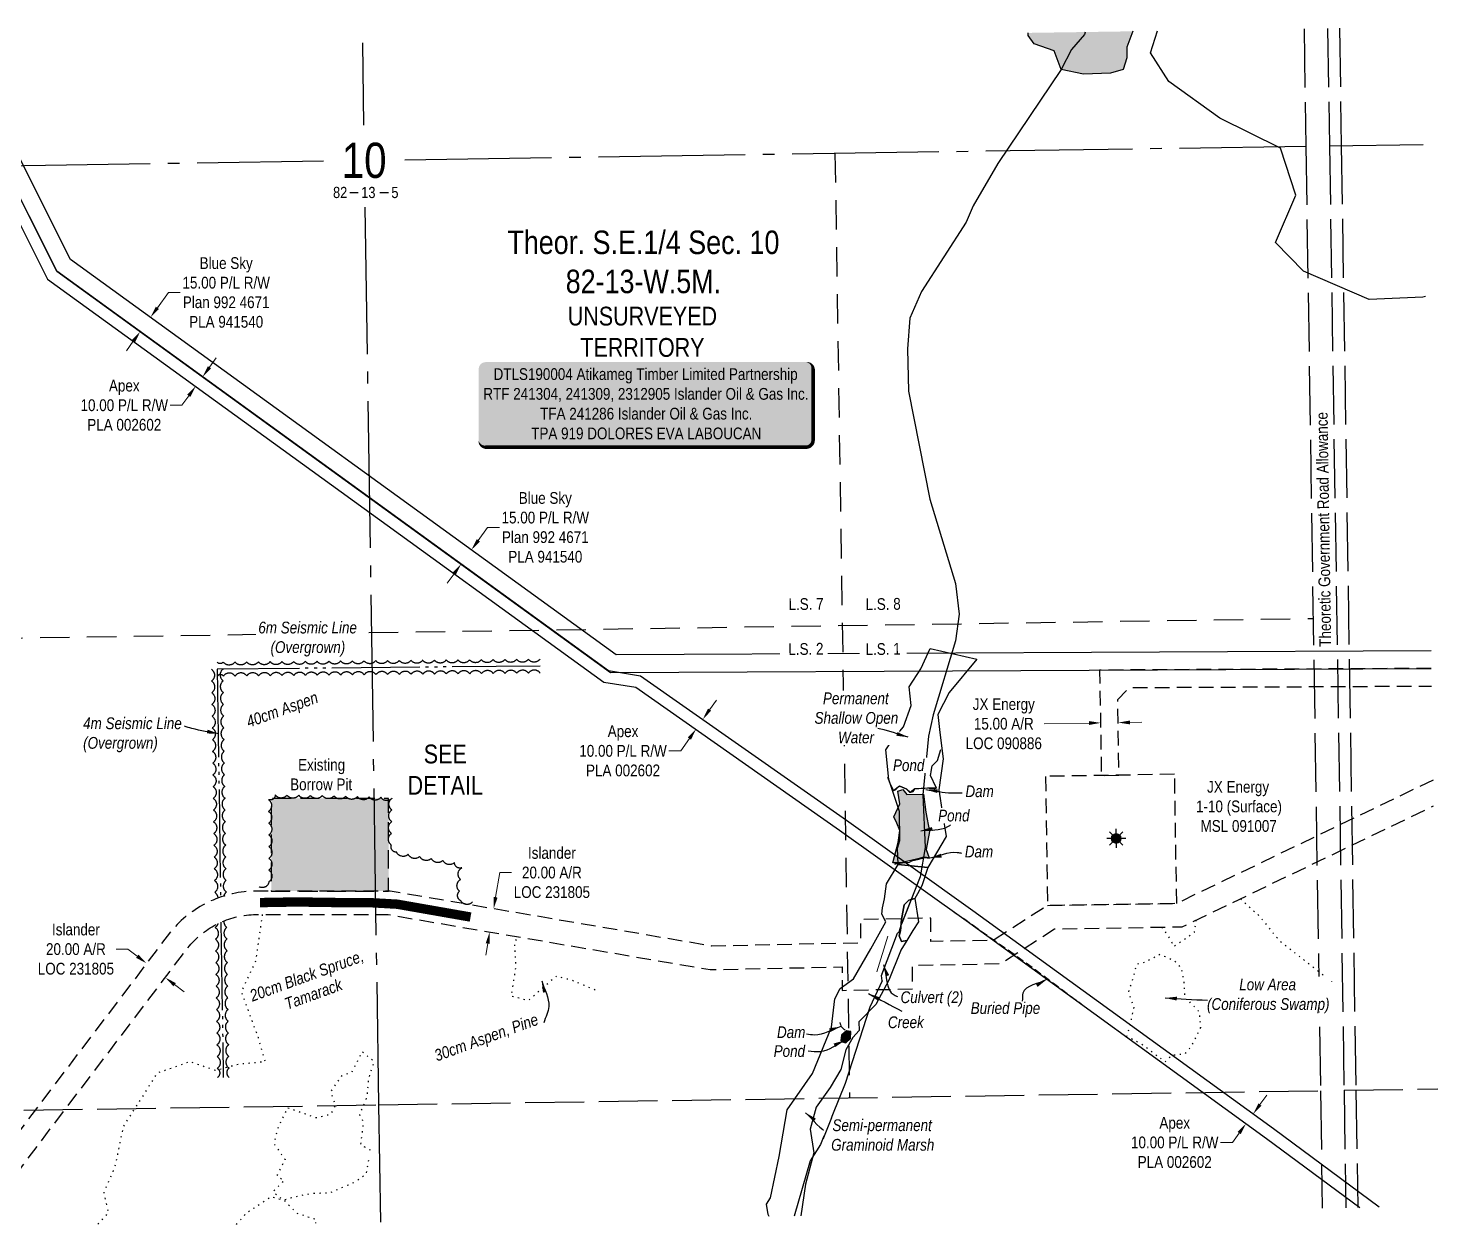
# Model space of a CAD drawing. Extents: x 563624 to 568820, y 6215995 to 6219051.
# Drawn here: x 565332 to 566532, y 6216174 to 6217196 of the extents above; entities that cross this region are included whole.
import ezdxf
from ezdxf.enums import TextEntityAlignment as Align

# ---------------------------------------------------------------- set-up
doc = ezdxf.new("R2010")
doc.units = 0
doc.header["$LTSCALE"] = 5
for name, pattern in [('0', [1, 1, 0]), ('foc-ACCESSROAD', [3.75, 2.5, -1.25]), ('foc-LSD', [8, 5, -3]), ('foc-QUARTERLINE', [33, 25, -3, 2, -3]), ('foc-SEISMIC', [20.5, 15, -1, 0.5, -1, 0.5, -1, 0.5, -1]), ('foc-TOPO', [1, 0.2, -0.8]), ('foc-UNSURVEYED', [12.5, 10, -2.5]), ('HIDDEN2', [4.7625, 3.175, -1.5875]), ('UG_PIPE', [1.875, 1.25, -0.625])]:
    doc.linetypes.add(name, pattern=pattern)
for name, color, linetype in [('10', 1, 'Continuous'), ('9', 3, 'Continuous'), ('AS-PIPE-UG', 44, 'UG_PIPE'), ('AS-PIPE-UG-T', 44, 'Continuous'), ('AS-ROADS', 254, 'Continuous'), ('AS-SEISMIC', 224, 'foc-SEISMIC'), ('C-AR', 13, 'foc-ACCESSROAD'), ('C-SYMBOL', 7, 'Continuous'), ('DETAIL-T', 7, 'Continuous'), ('F-AR', 190, 'foc-ACCESSROAD'), ('F-RW', 190, 'Continuous'), ('F-WS', 190, 'foc-ACCESSROAD'), ('F-WS-S', 190, 'Continuous'), ('L-QSEC', 8, 'foc-QUARTERLINE'), ('L-ROAD-T', 7, 'Continuous'), ('L-SECLBL', 7, 'Continuous'), ('L-SECTION-LSD', 7, 'foc-LSD'), ('L-UNS-T', 3, 'Continuous'), ('L-USEC', 7, 'foc-UNSURVEYED'), ('P-PROPOSED-H', 21, 'Continuous'), ('T-BUSH', 110, '0'), ('T-BUSH-T', 110, 'Continuous'), ('T-CREEK', 160, 'Continuous'), ('T-EXISTING TFA', 220, 'HIDDEN2'), ('T-LOW-AREA', 48, 'foc-TOPO'), ('T-LOW-AREA-T', 48, 'Continuous'), ('T-VEGETATION CHANGE', 104, 'foc-TOPO'), ('T-WATER', 160, 'Continuous'), ('T-WATER-H', 133, 'Continuous'), ('T-WATER-T', 170, 'Continuous'), ('WETLAND', 143, 'Continuous'), ('WETLAND-T', 146, 'Continuous')]:
    doc.layers.add(name, color=color, linetype=linetype)
for name, color, linetype, lineweight in [('AS-GENERAL', 48, 'Continuous', 18), ('C-AR-T', 13, 'Continuous', 9), ('C-WS-T', 13, 'Continuous', 9), ('F-AR-T', 190, 'Continuous', 9), ('F-RW-T', 190, 'Continuous', 9), ('F-WS-T', 190, 'Continuous', 9), ('T-TEXT', 48, 'Continuous', 18)]:
    doc.layers.add(name, color=color, linetype=linetype, lineweight=lineweight)
doc.styles.add('100L', font='ARIALN.TTF', dxfattribs={"height": 11})
doc.styles.add('175L', font='ARIALN.TTF', dxfattribs={"height": 20})
doc.styles.add('80', font='ARIALN.TTF', dxfattribs={"height": 10})
doc.styles.add('80CG', font='ARIALN.TTF', dxfattribs={"height": 10})
doc.styles.add('80L', font='ARIALN.TTF', dxfattribs={"height": 10})
doc.styles.add('80LS', font='ARIALNI.TTF', dxfattribs={"height": 10})
doc.styles.add('foc-LtypeFont', font='ARIALN.TTF', dxfattribs={"height": 7.35})
doc.styles.add('SIMPLEX', font='ARIALN.TTF')
doc.linetypes.add('foc-TOPO-flowdirection-NOLINE', pattern='A,0,[">",foc-LtypeFont,S=0.3,R=0,X=0,Y=-0.945],-20,[">",foc-LtypeFont,S=0.3,R=0,X=0,Y=-0.945],0', length=20)
doc.dimstyles.new('Compass 5 000', dxfattribs={"dimscale": 5, "dimtxt": 9, "dimasz": 2, "dimexe": 0.2, "dimexo": 0.0625, "dimgap": 0.5, "dimtad": 0, "dimtih": 1, "dimtoh": 1, "dimzin": 0, "dimdsep": 46, "dimtxsty": '80CG', "dimcen": 0.1, "dimse1": 1, "dimse2": 1, "dimclrd": 256, "dimclrt": 256, "dimaunit": 1, "dimadec": 4, "dimazin": 0, "dimtfac": 0.06, "dimtofl": 0, "dimtmove": 0, "dimatfit": 1, "dimfxl": 0.2, "dimtolj": 1, "dimtzin": 0, "dimlwd": -1, "dimarcsym": 0})

# ---------------------------------------------------------------- blocks, each defined once
blk = doc.blocks.new('L-SECLBL')
at = {"layer": '9', "color": 7}
for p, q in [((-5.1, -27.8), (-12.3, -27.8)), ((20.7, -27.8), (13.5, -27.8))]:
    blk.add_line(p, q, dxfattribs=at)
at = {"layer": '10', "color": 2, "style": 'SIMPLEX'}
blk.add_attdef('SEC', text='', height=30, dxfattribs=at).set_placement((0, 0), align=Align.MIDDLE)
at = {"layer": '10', "color": 5, "style": '80L'}
blk.add_attdef('TWP', text='', height=9.5, dxfattribs=at).set_placement((-14.4, -27.4), align=Align.MIDDLE_RIGHT)
blk.add_attdef('RGE', text='', height=9.5, dxfattribs=at).set_placement((3.6, -27.4), align=Align.MIDDLE_CENTER)
blk.add_attdef('MER', text='', height=9.5, dxfattribs=at).set_placement((23.2, -27.4), align=Align.MIDDLE_LEFT)
blk = doc.blocks.new('*D19')
at = {"layer": 'C-AR-T', "transparency": 16777216}
for p, q in [((565416.5, 6216411.8), (565406.5, 6216411.8)), ((565424.5, 6216405.8), (565416.5, 6216411.8)), ((565456.3, 6216381.6), (565464.3, 6216375.5))]:
    blk.add_line(p, q, dxfattribs=at)
for points in [[(565425.5, 6216407.1), (565423.5, 6216404.4), (565432.4, 6216399.7)], [(565457.3, 6216382.9), (565455.3, 6216380.2), (565448.4, 6216387.6)]]:
    blk.add_solid(points, dxfattribs=at)
at = {"layer": 'C-AR-T', "transparency": 16777216, "insert": (565372.2, 6216411.8), "char_height": 10, "attachment_point": 5, "style": '80CG'}
blk.add_mtext('\\A1;Islander\\P20.00 A/R\\PLOC 231805', dxfattribs=at)
blk = doc.blocks.new('*D20')
at = {"layer": 'C-AR-T', "transparency": 16777216}
for p, q in [((565729.7, 6216456), (565733.3, 6216477)), ((565733.3, 6216477), (565743.3, 6216477)), ((565723, 6216416.6), (565721.3, 6216406.7))]:
    blk.add_line(p, q, dxfattribs=at)
for points in [[(565728, 6216456.3), (565731.3, 6216455.7), (565728, 6216446.2)], [(565721.3, 6216416.9), (565724.6, 6216416.3), (565724.6, 6216426.5)]]:
    blk.add_solid(points, dxfattribs=at)
at = {"layer": 'C-AR-T', "transparency": 16777216, "insert": (565777.6, 6216477), "char_height": 10, "attachment_point": 5, "style": '80CG'}
blk.add_mtext('\\A1;Islander\\P20.00 A/R\\PLOC 231805', dxfattribs=at)
blk = doc.blocks.new('*D21')
at = {"layer": 'F-AR-T', "transparency": 16777216}
for p, q in [((566235.1, 6216604.3), (566196.8, 6216603.7)), ((566270, 6216604.9), (566280, 6216605))]:
    blk.add_line(p, q, dxfattribs=at)
for points in [[(566235, 6216606), (566235.1, 6216602.7), (566245.1, 6216604.5)], [(566270, 6216606.5), (566270.1, 6216603.2), (566260, 6216604.7)]]:
    blk.add_solid(points, dxfattribs=at)
at = {"layer": 'F-AR-T', "transparency": 16777216, "insert": (566162.5, 6216603.7), "char_height": 10, "attachment_point": 5, "style": '80CG'}
blk.add_mtext('\\A1;JX Energy\\P15.00 A/R^JLOC 090886', dxfattribs=at)
blk = doc.blocks.new('*D22')
at = {"layer": 'F-RW-T', "transparency": 16777216}
for p, q in [((565714.9, 6216759.9), (565722.9, 6216770.9)), ((565722.9, 6216770.9), (565732.9, 6216770.9)), ((565694.4, 6216731.5), (565688.5, 6216723.4))]:
    blk.add_line(p, q, dxfattribs=at)
for points in [[(565713.6, 6216760.9), (565716.3, 6216758.9), (565709.1, 6216751.8)], [(565693, 6216732.5), (565695.7, 6216730.6), (565700.3, 6216739.6)]]:
    blk.add_solid(points, dxfattribs=at)
at = {"layer": 'F-RW-T', "transparency": 16777216, "insert": (565772, 6216770.9), "char_height": 10, "attachment_point": 5, "style": '80CG'}
blk.add_mtext('\\A1;Blue Sky\\P15.00 P/L R/W\\PPlan 992 4671^JPLA 941540 ', dxfattribs=at)
blk = doc.blocks.new('*D23')
at = {"layer": 'F-RW-T', "transparency": 16777216}
for p, q in [((566380.7, 6216279.5), (566386.6, 6216287.6)), ((566363.1, 6216255.2), (566357.2, 6216247.2)), ((566357.2, 6216247.2), (566347.2, 6216247.2))]:
    blk.add_line(p, q, dxfattribs=at)
for points in [[(566379.4, 6216280.5), (566382, 6216278.5), (566374.8, 6216271.4)], [(566361.7, 6216256.2), (566364.4, 6216254.3), (566368.9, 6216263.3)]]:
    blk.add_solid(points, dxfattribs=at)
at = {"layer": 'F-RW-T', "transparency": 16777216, "insert": (566308.1, 6216247.2), "char_height": 10, "attachment_point": 5, "style": '80CG'}
blk.add_mtext('\\A1;Apex\\P10.00 P/L R/W^JPLA 002602', dxfattribs=at)
blk = doc.blocks.new('*D24')
at = {"layer": 'F-RW-T', "transparency": 16777216}
for p, q in [((565441.7, 6216957.9), (565451.1, 6216970.9)), ((565451.1, 6216970.9), (565461.1, 6216970.9)), ((565421.1, 6216929.5), (565415.3, 6216921.4))]:
    blk.add_line(p, q, dxfattribs=at)
for points in [[(565440.3, 6216958.8), (565443, 6216956.9), (565435.8, 6216949.8)], [(565419.8, 6216930.5), (565422.5, 6216928.5), (565427, 6216937.6)]]:
    blk.add_solid(points, dxfattribs=at)
at = {"layer": 'F-RW-T', "transparency": 16777216, "insert": (565500.2, 6216970.9), "char_height": 10, "attachment_point": 5, "style": '80CG'}
blk.add_mtext('\\A1;Blue Sky\\P15.00 P/L R/W\\PPlan 992 4671^JPLA 941540', dxfattribs=at)
blk = doc.blocks.new('*D25')
at = {"layer": 'F-RW-T', "transparency": 16777216}
for p, q in [((565911.9, 6216615.7), (565917.7, 6216623.9)), ((565887.3, 6216580.6), (565877.3, 6216580.6)), ((565894.7, 6216591.2), (565887.3, 6216580.6))]:
    blk.add_line(p, q, dxfattribs=at)
for points in [[(565910.6, 6216616.7), (565913.3, 6216614.8), (565906.2, 6216607.6)], [(565893.4, 6216592.1), (565896.1, 6216590.2), (565900.5, 6216599.4)]]:
    blk.add_solid(points, dxfattribs=at)
at = {"layer": 'F-RW-T', "transparency": 16777216, "insert": (565838.2, 6216580.6), "char_height": 10, "attachment_point": 5, "style": '80CG'}
blk.add_mtext('\\A1;Apex\\P10.00 P/L R/W^JPLA 002602', dxfattribs=at)
blk = doc.blocks.new('*D26')
at = {"layer": 'F-RW-T', "transparency": 16777216}
for p, q in [((565486, 6216907.3), (565491.8, 6216915.3)), ((565468.4, 6216883), (565462.5, 6216874.9)), ((565462.5, 6216874.9), (565452.5, 6216874.9))]:
    blk.add_line(p, q, dxfattribs=at)
for points in [[(565484.6, 6216908.2), (565487.3, 6216906.3), (565480.1, 6216899.2)], [(565467, 6216883.9), (565469.7, 6216882), (565474.2, 6216891.1)]]:
    blk.add_solid(points, dxfattribs=at)
at = {"layer": 'F-RW-T', "transparency": 16777216, "insert": (565413.4, 6216874.9), "char_height": 10, "attachment_point": 5, "style": '80CG'}
blk.add_mtext('\\A1;Apex\\P10.00 P/L R/W^JPLA 002602', dxfattribs=at)
blk = doc.blocks.new('GAS')
h = blk.add_hatch(color=255)
h.dxf.hatch_style = 1
edge = h.paths.add_edge_path()
edge.add_arc((0, 0), 0.9, 0, 360)
for p, q in [((-0.81, 0), (-1.62, 0)), ((-0.57, 0.57), (-1.14, 1.14)), ((0, 0.81), (0, 1.62)), ((0.57, 0.57), (1.14, 1.14)), ((1.62, 0), (0.81, 0)), ((-0.57, -0.57), (-1.14, -1.14)), ((0, -0.81), (0, -1.62)), ((1.14, -1.14), (0.57, -0.57))]:
    blk.add_line(p, q)
blk.add_circle((0, 0), 0.8)
blk = doc.blocks.new('*U28')
h = blk.add_hatch(color=255)
edge = h.paths.add_edge_path()
edge.add_line((-136.5, -37), (136.5, -37))
edge.add_arc((136.5, -31), 6, 270, 360)
edge.add_line((142.5, -31), (142.5, 29.5))
edge.add_arc((136.5, 29.5), 6, 0, 90)
edge.add_line((136.5, 35.5), (-136.5, 35.5))
edge.add_arc((-136.5, 29.5), 6, 90, 180)
edge.add_line((-142.5, 29.5), (-142.5, -31))
edge.add_arc((-136.5, -31), 6, 180, 270)
at = {"color": 44, "flags": 128}
blk.add_lwpolyline([(-136.5, -37, 3, 3, 0), (136.5, -37, 3, 3, 0.414214), (142.5, -31, 3, 3, 0), (142.5, 29.5, 3, 0, 0.414214), (136.5, 35.5, 0, 0, 0), (-136.5, 35.5, 0, 0, 0.414214), (-142.5, 29.5, 0, 0, 0), (-142.5, -31, 0, 3, 0.414214)], format="xyseb", close=True, dxfattribs=at)
at = {"color": 44, "style": '80'}
blk.add_attdef('ENTER_TEXT_001', (-36, -5), '', height=10, dxfattribs=at)

msp = doc.modelspace()

# ---------------------------------------------------------------- hatches: boundary and pattern name
at = {"layer": 'P-PROPOSED-H'}
h = msp.add_hatch(color=256, dxfattribs=at)
h.dxf.hatch_style = 1
h.paths.add_polyline_path([(565538.575, 6216461.238), (565638.529, 6216461.238), (565638.529, 6216540.202), (565538.575, 6216540.202)])
at = {"layer": 'T-WATER-H'}
h = msp.add_hatch(color=256, dxfattribs=at)
h.dxf.hatch_style = 1
h.paths.add_polyline_path([(566272.543, 6217193.318), (566183.334, 6217191.974), (566183.334, 6217189.707), (566188.329, 6217182.714), (566205.313, 6217176.72), (566211.307, 6217160.735), (566230.289, 6217156.74), (566253.267, 6217157.739), (566264.257, 6217160.737), (566267.254, 6217170.727), (566267.254, 6217179.718)])
h = msp.add_hatch(color=256, dxfattribs=at)
h.dxf.hatch_style = 1
h.paths.add_polyline_path([(566099.074, 6216489.538), (566094.523, 6216490.007), (566089.377, 6216488.705), (566074.711, 6216485.45), (566068.051, 6216485.28), (566072.546, 6216502.743), (566073.876, 6216512.79), (566071.487, 6216519.071), (566068.881, 6216524.596), (566073.884, 6216535.688), (566072.29, 6216546.474), (566076.412, 6216547.668), (566079.817, 6216543.389), (566094.159, 6216543.844), (566096.097, 6216528.461), (566099.094, 6216512.002), (566096.487, 6216496.778)])
h = msp.add_hatch(color=256, dxfattribs=at)
h.dxf.hatch_style = 1
h.paths.add_polyline_path([(566028.428, 6216342.184), (566024.256, 6216338.584), (566023.63, 6216334.17), (566024.948, 6216332.806), (566028.058, 6216332.016), (566031.817, 6216335.638), (566032.242, 6216341.612)])

# ---------------------------------------------------------------- linework, layer by layer
at = {"layer": 'AS-GENERAL', "const_width": 1, "flags": 128}
for points in [[(566068.728, 6216546.786), (566070.34, 6216547.599), (566072.533, 6216549.907), (566073.932, 6216550.488), (566079.606, 6216548.146), (566082.483, 6216545.208), (566085.23, 6216545.832), (566086.791, 6216548.341), (566097.291, 6216548.931), (566103.793, 6216548.487), (566105.603, 6216549.278)], [(566099.441, 6216489.24), (566095.044, 6216489.724), (566089.486, 6216488.188), (566084.131, 6216486.999), (566082.078, 6216485.698), (566076.12, 6216485.219), (566069.193, 6216484.187)], [(566027.498, 6216342.659), (566024.145, 6216345.753), (566022.806, 6216349.604)]]:
    msp.add_lwpolyline(points, dxfattribs=at)
at = {"layer": 'AS-GENERAL', "flags": 128}
for points in [[(566058.55, 6216391.054), (566071.63, 6216424.556)], [(566054.287, 6216392.425), (566063.862, 6216422.987)]]:
    msp.add_lwpolyline(points, dxfattribs=at)
at = {"layer": 'AS-PIPE-UG', "flags": 128}
msp.add_lwpolyline([(566120.205, 6216443.353), (566130.298, 6216436.641), (566150.17, 6216422.278), (566168.44, 6216409.654), (566189.214, 6216394.496), (566211.264, 6216378.05), (566228.415, 6216365.325)], dxfattribs=at)
at = {"layer": 'AS-ROADS', "const_width": 7.996, "flags": 128}
msp.add_lwpolyline([(565708.328, 6216439.15), (565645.951, 6216450.085), (565622.223, 6216451.434), (565600.154, 6216451.412), (565560.047, 6216452.003), (565529.017, 6216451.446)], dxfattribs=at)
at = {"layer": 'AS-SEISMIC', "flags": 128}
for points in [[(565767.596, 6216652.868), (565492.563, 6216650.22)], [(565492.558, 6216650.217), (565495.449, 6216456.116)], [(565495.767, 6216434.779), (565497.736, 6216302.558)]]:
    msp.add_lwpolyline(points, dxfattribs=at)
at = {"layer": 'C-AR', "flags": 128}
for points in [[(566528.101, 6216555.76), (566309.779, 6216450.744), (566199.83, 6216449.013), (566153.708, 6216419.404), (566100.362, 6216418.289), (566100.362, 6216438.284), (566040.39, 6216437.031), (566040.39, 6216417.035), (565913.939, 6216414.391), (565639.785, 6216461.238), (565523.045, 6216461.238, 0.21258022), (565453.24, 6216427.089), (565260.75, 6216173.71)], [(565286.145, 6216174.092), (565468.856, 6216414.598, -0.20987055), (565523.426, 6216441.247), (565638.089, 6216441.247), (565912.451, 6216394.365), (566024.907, 6216396.716), (566024.907, 6216376.721), (566084.88, 6216377.975), (566084.88, 6216397.97), (566159.763, 6216399.536), (566205.838, 6216429.114), (566314.486, 6216430.825), (566528.442, 6216533.741)]]:
    msp.add_lwpolyline(points, format="xyb", dxfattribs=at)
at = {"layer": 'F-AR', "flags": 128}
msp.add_lwpolyline([(566526.629, 6216650.851), (566244.168, 6216649.433), (566245.581, 6216559.697), (566260.573, 6216559.933), (566259.555, 6216624.522), (566269.393, 6216634.566), (566526.861, 6216635.859)], dxfattribs=at)
at = {"layer": 'F-WS'}
msp.add_lwpolyline([(566199.83, 6216449.013), (566309.766, 6216450.744), (566308.035, 6216560.68), (566198.099, 6216558.949)], close=True, dxfattribs=at)
at = {"layer": 'L-QSEC'}
for p, q in [((565616.175, 6217183.432), (565617.245, 6217113.472)), ((566439.882, 6217095.871), (566519.72, 6217097.072)), ((565652.25, 6217084.009), (566419.777, 6217095.568)), ((564815.628, 6217071.409), (565583.006, 6217082.966)), ((565618.315, 6217043.512), (565630.004, 6216279.234)), ((565630.004, 6216279.234), (565631.532, 6216179.292))]:
    msp.add_line(p, q, dxfattribs=at)
at = {"layer": 'L-SECTION-LSD'}
for p, q in [((566018.739, 6217089.528), (566031.116, 6216285.273)), ((564821.702, 6216669.283), (566426.003, 6216693.44))]:
    msp.add_line(p, q, dxfattribs=at)
at = {"layer": 'L-USEC'}
for p, q in [((566418.229, 6217195.512), (566419.777, 6217095.568)), ((566438.334, 6217195.815), (566439.882, 6217095.88)), ((566448.392, 6217195.966), (566449.939, 6217096.035)), ((566439.882, 6217095.88), (566452.335, 6216291.623)), ((566449.939, 6217096.035), (566462.392, 6216291.779)), ((566419.777, 6217095.568), (566432.229, 6216291.312)), ((565630.004, 6216279.234), (566432.229, 6216291.312)), ((566432.229, 6216291.312), (566433.777, 6216191.369)), ((566452.335, 6216291.614), (566532.173, 6216292.816)), ((566452.335, 6216291.623), (566453.882, 6216191.672)), ((566462.392, 6216291.779), (566463.94, 6216191.823)), ((564827.777, 6216267.157), (565630.004, 6216279.234))]:
    msp.add_line(p, q, dxfattribs=at)
at = {"layer": 'T-BUSH', "flags": 128}
for points in [[(565767.538, 6216658.865, -0.52056705), (565757.543, 6216658.769, -0.52056705), (565747.548, 6216658.673, -0.52056705), (565737.553, 6216658.576, -0.52056705), (565727.558, 6216658.48, -0.52056705), (565717.563, 6216658.384, -0.52056705), (565707.568, 6216658.288, -0.52056705), (565697.573, 6216658.191, -0.52056705), (565687.578, 6216658.095, -0.52056705), (565677.583, 6216657.999, -0.52056705), (565667.588, 6216657.903, -0.52056705), (565657.594, 6216657.806, -0.52056705), (565647.599, 6216657.71, -0.52056705), (565637.604, 6216657.614, -0.52056705), (565627.609, 6216657.518, -0.52056705), (565617.614, 6216657.422, -0.52056705), (565607.619, 6216657.325, -0.52056705), (565597.624, 6216657.229, -0.52056705), (565587.629, 6216657.133, -0.52056705), (565577.634, 6216657.037, -0.52056705), (565567.639, 6216656.94, -0.52056705), (565557.644, 6216656.844, -0.52056705), (565547.649, 6216656.748, -0.52056705), (565537.654, 6216656.652, -0.52056705), (565527.659, 6216656.555, -0.52056705), (565517.664, 6216656.459, -0.52056705), (565507.669, 6216656.363, -0.52056705), (565497.674, 6216656.267, -0.52056705), (565492.505, 6216656.217, -0.52056705)], [(565487.561, 6216650.143, -0.52056705), (565487.71, 6216640.148, -0.52056705), (565487.859, 6216630.154, -0.52056705), (565488.007, 6216620.16, -0.52056705), (565488.156, 6216610.165, -0.52056705), (565488.305, 6216600.171, -0.52056705), (565488.454, 6216590.177, -0.52056705), (565488.603, 6216580.182, -0.52056705), (565488.752, 6216570.188, -0.52056705), (565488.901, 6216560.194, -0.52056705), (565489.049, 6216550.199, -0.52056705), (565489.198, 6216540.205, -0.52056705), (565489.347, 6216530.211, -0.52056705), (565489.496, 6216520.216, -0.52056705), (565489.645, 6216510.222, -0.52056705), (565489.794, 6216500.228, -0.52056705), (565489.943, 6216490.233, -0.52056705), (565490.091, 6216480.239, -0.52056705), (565490.24, 6216470.245, -0.52056705), (565490.389, 6216460.25, -0.24599793), (565493.065, 6216455.262, -0.24599793)], [(565767.654, 6216646.871, 0.52056705), (565757.659, 6216646.775, 0.52056705), (565747.664, 6216646.679, 0.52056705), (565737.669, 6216646.582, 0.52056705), (565727.674, 6216646.486, 0.52056705), (565717.679, 6216646.39, 0.52056705), (565707.684, 6216646.294, 0.52056705), (565697.689, 6216646.197, 0.52056705), (565687.694, 6216646.101, 0.52056705), (565677.699, 6216646.005, 0.52056705), (565667.704, 6216645.909, 0.52056705), (565657.709, 6216645.812, 0.52056705), (565647.714, 6216645.716, 0.52056705), (565637.719, 6216645.62, 0.52056705), (565627.724, 6216645.524, 0.52056705), (565617.729, 6216645.428, 0.52056705), (565607.734, 6216645.331, 0.52056705), (565597.739, 6216645.235, 0.52056705), (565587.744, 6216645.139, 0.52056705), (565577.749, 6216645.043, 0.52056705), (565567.754, 6216644.946, 0.52056705), (565557.759, 6216644.85, 0.52056705), (565547.764, 6216644.754, 0.52056705), (565537.769, 6216644.658, 0.52056705), (565527.774, 6216644.561, 0.52056705), (565517.779, 6216644.465, 0.52056705), (565507.784, 6216644.369, 0.52056705), (565497.789, 6216644.273, 0.52056705), (565492.621, 6216644.223, 0.52056705)], [(565497.555, 6216650.291, 0.52056705), (565497.704, 6216640.297, 0.52056705), (565497.853, 6216630.303, 0.52056705), (565498.002, 6216620.308, 0.52056705), (565498.151, 6216610.314, 0.52056705), (565498.299, 6216600.32, 0.52056705), (565498.448, 6216590.325, 0.52056705), (565498.597, 6216580.331, 0.52056705), (565498.746, 6216570.337, 0.52056705), (565498.895, 6216560.342, 0.52056705), (565499.044, 6216550.348, 0.52056705), (565499.193, 6216540.354, 0.52056705), (565499.341, 6216530.359, 0.52056705), (565499.49, 6216520.365, 0.52056705), (565499.639, 6216510.371, 0.52056705), (565499.788, 6216500.376, 0.52056705), (565499.937, 6216490.382, 0.52056705), (565500.086, 6216480.388, 0.52056705), (565500.235, 6216470.393, 0.52056705), (565500.383, 6216460.399, 0.17534785), (565498.047, 6216456.968, 0.17534785)], [(565710, 6216452.001, -0.52056705), (565700.052, 6216452.973, -0.52056705), (565698.903, 6216461.187, -0.52056705), (565699.863, 6216471.136, -0.52056705), (565700.822, 6216481.085, -0.52056705), (565694.625, 6216485.594, -0.52056705), (565684.781, 6216487.332, -0.52056705), (565674.938, 6216489.07, -0.52056705), (565665.095, 6216490.808, -0.52056705), (565655.252, 6216492.546, -0.52056705), (565645.408, 6216494.284, -0.52056705), (565640.867, 6216500.398, -0.52056705), (565641.027, 6216510.393, -0.52056705), (565641.186, 6216520.387, -0.52056705), (565641.345, 6216530.381, -0.52056705), (565641.504, 6216540.375, -0.52056705), (565631.955, 6216541.129, -0.52056705), (565621.965, 6216541.464, -0.52056705), (565611.975, 6216541.798, -0.52056705), (565601.986, 6216542.133, -0.52056705), (565591.996, 6216542.467, -0.52056705), (565582.003, 6216542.663, -0.52056705), (565572.008, 6216542.786, -0.52056705), (565562.013, 6216542.909, -0.52056705), (565552.018, 6216543.032, -0.52056705), (565542.024, 6216543.155, -0.52056705), (565536.221, 6216539.072, -0.52056705), (565536.312, 6216529.077, -0.52056705), (565536.403, 6216519.082, -0.52056705), (565536.494, 6216509.087, -0.52056705), (565536.585, 6216499.092, -0.52056705), (565536.604, 6216489.097, -0.52056705), (565536.569, 6216479.101, -0.52056705), (565536.533, 6216469.106, -0.52056705), (565528.32, 6216464.858, -0.52056705)], [(565498.163, 6216435.797, 0.26311742), (565500.83, 6216430.416, 0.52056705), (565500.979, 6216420.422, 0.52056705), (565501.128, 6216410.427, 0.52056705), (565501.277, 6216400.433, 0.52056705), (565501.425, 6216390.439, 0.52056705), (565501.574, 6216380.444, 0.52056705), (565501.723, 6216370.45, 0.52056705), (565501.872, 6216360.456, 0.52056705), (565502.021, 6216350.461, 0.52056705), (565502.17, 6216340.467, 0.52056705), (565502.319, 6216330.473, 0.52056705), (565502.467, 6216320.478, 0.52056705), (565502.616, 6216310.484, 0.52056705), (565502.733, 6216302.632)], [(565493.131, 6216433.544, -0.16858058), (565490.836, 6216430.267, -0.52056705), (565490.984, 6216420.273, -0.52056705), (565491.133, 6216410.279, -0.52056705), (565491.282, 6216400.284, -0.52056705), (565491.431, 6216390.29, -0.52056705), (565491.58, 6216380.296, -0.52056705), (565491.729, 6216370.301, -0.52056705), (565491.878, 6216360.307, -0.52056705), (565492.026, 6216350.313, -0.52056705), (565492.175, 6216340.318, -0.52056705), (565492.324, 6216330.324, -0.52056705), (565492.473, 6216320.33, -0.52056705), (565492.622, 6216310.335, -0.52056705), (565492.739, 6216302.484)]]:
    msp.add_lwpolyline(points, format="xyb", dxfattribs=at)
at = {"layer": 'T-CREEK', "flags": 128}
msp.add_lwpolyline([(566058.959, 6216384.793), (566058.334, 6216389.436), (566071.984, 6216425.566), (566073.28, 6216426.664), (566075.331, 6216433.141)], dxfattribs=at)
at = {"layer": 'T-EXISTING TFA', "flags": 128}
msp.add_lwpolyline([(565538.575, 6216461.238), (565638.529, 6216461.238), (565638.529, 6216540.202), (565538.575, 6216540.202)], close=True, dxfattribs=at)
at = {"layer": 'T-LOW-AREA', "flags": 128}
msp.add_lwpolyline([(566316.634, 6216372.926), (566316.041, 6216384.37), (566313.879, 6216395.835), (566307.578, 6216401.898), (566295.514, 6216407.153), (566282.324, 6216400.414), (566275.557, 6216398.756), (566272.186, 6216386.252), (566268.657, 6216375.337), (566273.216, 6216362.588), (566270.15, 6216348.057), (566267.114, 6216337.568), (566279.094, 6216331.75), (566299.935, 6216315.833), (566305.866, 6216321.703), (566317.086, 6216322.715), (566323.045, 6216330.185), (566330.241, 6216345.166), (566329.26, 6216357.914), (566319.737, 6216368.215)], dxfattribs=at)
at = {"layer": 'T-VEGETATION CHANGE', "flags": 128}
for points in [[(566364.218, 6216454.747), (566380.062, 6216440.118), (566397.356, 6216418.924), (566441.733, 6216384.289)], [(565530.877, 6216441.247), (565525.261, 6216401.795), (565512.994, 6216375.494), (565527.305, 6216336.885), (565533.327, 6216315.943), (565510.718, 6216313.726), (565491.004, 6216308.416), (565469.441, 6216315.985), (565440.956, 6216306.01), (565431.189, 6216289.946), (565412.587, 6216260.981), (565405.189, 6216225.767), (565395.951, 6216204.6), (565399.739, 6216187.373), (565388.973, 6216175.64)], [(566297.231, 6216430.553), (566301.963, 6216423.698), (566307.347, 6216414.304), (566324.909, 6216426.234), (566326.48, 6216436.595)], [(565814.526, 6216377.025), (565794.526, 6216385.23), (565781.518, 6216388.83), (565769.526, 6216378.535), (565757.426, 6216368.031), (565743.047, 6216371.747), (565746.978, 6216396.229), (565745.906, 6216417.981), (565749.13, 6216422.273)], [(565623.065, 6216240.588), (565614.869, 6216245.245), (565617.247, 6216264.34), (565614.02, 6216270.777), (565620.494, 6216286.806), (565621.494, 6216301.184), (565626.293, 6216315.911), (565616.01, 6216324.47), (565606.809, 6216306.427), (565598.985, 6216304.543), (565589.224, 6216290.811), (565593.016, 6216278.85), (565589.285, 6216271.139), (565576.706, 6216268.057), (565552.408, 6216276.712), (565544.433, 6216260.02), (565540.851, 6216246.538), (565550.409, 6216232.649), (565543.206, 6216218.937), (565549.466, 6216214.811), (565539.987, 6216205.264), (565548.692, 6216198.275), (565563.485, 6216202.184), (565575.08, 6216204.06), (565588.74, 6216204.442), (565609.008, 6216213.202), (565619.549, 6216220.253), (565622.058, 6216235.046)], [(565509.02, 6216177.447), (565517.612, 6216187.358), (565538.356, 6216201.021), (565549.494, 6216198.099), (565560.239, 6216187.057), (565576.663, 6216181.798), (565576.314, 6216178.46)]]:
    msp.add_lwpolyline(points, dxfattribs=at)
at = {"layer": 'T-WATER', "flags": 128}
for points in [[(566272.543, 6217193.318), (566267.254, 6217179.718), (566267.254, 6217170.727), (566264.257, 6217160.737), (566253.267, 6217157.739), (566230.289, 6217156.74), (566211.307, 6217160.735), (566205.313, 6217176.72), (566188.329, 6217182.714), (566183.334, 6217189.707), (566183.334, 6217191.974)], [(566231.954, 6217192.706), (566231.288, 6217190.707), (566220.299, 6217177.719), (566211.307, 6217160.735)], [(566063.545, 6216558.193), (566065.499, 6216553.229), (566068.567, 6216546.964), (566072.549, 6216549.91), (566073.815, 6216550.755), (566079.614, 6216548.462), (566082.832, 6216545.563), (566086.639, 6216548.529), (566097.421, 6216549.115), (566105.024, 6216549.406), (566100.219, 6216559.575), (566101.518, 6216568.007), (566105.911, 6216572.318), (566109, 6216581.909)], [(566099.074, 6216489.538), (566094.523, 6216490.007), (566089.377, 6216488.705), (566074.711, 6216485.45), (566068.051, 6216485.28), (566072.546, 6216502.743), (566073.876, 6216512.79), (566071.487, 6216519.071), (566068.881, 6216524.596), (566073.884, 6216535.688), (566072.29, 6216546.474), (566076.412, 6216547.668), (566079.817, 6216543.389), (566094.159, 6216543.844), (566096.097, 6216528.461), (566099.094, 6216512.002), (566096.487, 6216496.778)], [(566028.428, 6216342.184), (566024.256, 6216338.584), (566023.63, 6216334.17), (566024.948, 6216332.806), (566028.058, 6216332.016), (566031.817, 6216335.638), (566032.242, 6216341.612)]]:
    msp.add_lwpolyline(points, dxfattribs=at)
for points in [[(566099.074, 6216489.538), (566094.523, 6216490.007), (566089.377, 6216488.705), (566074.711, 6216485.45), (566068.051, 6216485.28), (566072.546, 6216502.743), (566073.876, 6216512.79), (566071.487, 6216519.071), (566068.881, 6216524.596), (566073.884, 6216535.688), (566072.29, 6216546.474), (566076.412, 6216547.668), (566079.817, 6216543.389), (566094.159, 6216543.844), (566096.097, 6216528.461), (566099.094, 6216512.002), (566096.487, 6216496.778)], [(566028.428, 6216342.184), (566024.256, 6216338.584), (566023.63, 6216334.17), (566024.948, 6216332.806), (566028.058, 6216332.016), (566031.817, 6216335.638), (566032.242, 6216341.612)]]:
    msp.add_lwpolyline(points, close=True, dxfattribs=at)
at = {"layer": 'WETLAND'}
for points in [[(566521.725, 6216967.536), (566519.324, 6216967.033), (566473.605, 6216964.942), (566417.777, 6216988.981), (566393.829, 6217013.514), (566411.227, 6217053.904), (566398.133, 6217093.822), (566346.444, 6217119.308), (566302.986, 6217150.456), (566287.356, 6217175.117), (566293.491, 6217193.633)], [(565962.726, 6216184.277), (565961.959, 6216185.954), (565960.379, 6216194.691), (565963.672, 6216200.171), (565971.314, 6216235.189), (565978.049, 6216274.94), (565999.608, 6216305.923), (566015.694, 6216345.484), (566018.663, 6216369.518), (566023.203, 6216378.25), (566034.429, 6216386.419), (566049.394, 6216411.969), (566062.004, 6216435.059), (566058.731, 6216441.639), (566059.095, 6216446.887), (566060.794, 6216454.622), (566062.562, 6216467.476), (566072.612, 6216483.989), (566097.738, 6216481.344), (566092.667, 6216465.792), (566088.955, 6216458.963), (566086.823, 6216455.041), (566081.685, 6216453.65), (566077.69, 6216449.514), (566075.366, 6216437.133), (566074.447, 6216427.389), (566073.495, 6216423.071), (566075.423, 6216418.427), (566080.019, 6216419.288), (566074.815, 6216410.879), (566074.507, 6216410.116), (566064.524, 6216385.4), (566053.493, 6216364.574), (566039.01, 6216349.877), (566039.326, 6216342.571), (566033.967, 6216336.473), (566028.041, 6216326.202), (566023.624, 6216309.475), (566014.513, 6216294.009), (566002.753, 6216277.17), (565997.699, 6216258.435), (566000.676, 6216238.49), (565993.742, 6216211.729), (565989.566, 6216184.681)]]:
    msp.add_lwpolyline(points, dxfattribs=at)
for points in [[(566072.612, 6216483.989), (566072.067, 6216497.723), (566073.967, 6216504.416), (566073.588, 6216529.063), (566064.49, 6216556.242), (566062.098, 6216581.524), (566067.972, 6216590.276), (566077.154, 6216601.079), (566083.553, 6216619.167), (566081.972, 6216635.134), (566091.749, 6216650.609), (566099.831, 6216667.723), (566139.528, 6216658.84), (566116.098, 6216630.328), (566106.238, 6216611.643), (566108.087, 6216596.222), (566110.751, 6216573.994), (566107.238, 6216547.371), (566110.365, 6216527.078), (566113.358, 6216507.654), (566097.738, 6216481.344), (566072.612, 6216483.989)], [(566074.447, 6216427.389), (566075.366, 6216437.133), (566077.69, 6216449.514), (566081.685, 6216453.65), (566086.823, 6216455.041), (566089.8, 6216435.097), (566085.151, 6216427.583), (566080.019, 6216419.288), (566075.423, 6216418.427), (566073.495, 6216423.071), (566074.447, 6216427.389)]]:
    msp.add_lwpolyline(points, close=True, dxfattribs=at)

# ---------------------------------------------------------------- block references
at = {"layer": 'F-WS-S', "xscale": 4.997720000000006, "yscale": 4.997720000000006, "zscale": 4.997720000000006}
msp.add_blockref('GAS', (566258.243, 6216506.057), dxfattribs=at)
at = {"layer": 'L-SECLBL', "xscale": 0.9995485000000001, "yscale": 0.9995485000000001, "zscale": 0.9995485000000001}
msp.add_blockref('L-SECLBL', (565617.703, 6217083.489), dxfattribs=at).add_auto_attribs({'SEC': '10', 'TWP': '82', 'RGE': '13', 'MER': '5'})
at = {"layer": 'L-SECLBL'}
ref = msp.add_blockref('*U28', (565857.656, 6216876.204), dxfattribs=dict(at, xscale=0.9995485000000001, yscale=0.9995485000000001, zscale=0.9995485000000001))
ref.add_attrib('ENTER_TEXT_001', 'DTLS190004 Atikameg Timber Limited Partnership', (565727.943, 6216896.458), dxfattribs={"layer": '0', "color": 44, "height": 9.99549, "style": '80'})
ref.add_attrib('ENTER_TEXT_002', 'RTF 241304, 241309, 2312905 Islander Oil & Gas Inc.', (565719.24, 6216879.621), dxfattribs={"layer": '0', "color": 44, "height": 9.99549, "style": '80'})
ref.add_attrib('ENTER_TEXT_003', 'TFA 241286 Islander Oil & Gas Inc.', (565767.611, 6216862.785), dxfattribs={"layer": '0', "color": 44, "height": 9.99549, "style": '80'})
ref.add_attrib('ENTER_TEXT_004', 'TPA 919 DOLORES EVA LABOUCAN', (565759.996, 6216845.949), dxfattribs={"layer": '0', "color": 44, "height": 9.99549, "style": '80'})

# ---------------------------------------------------------------- texts
at = {"layer": 'AS-SEISMIC', "insert": (565378.361, 6216609.124), "char_height": 9.99544, "attachment_point": 1, "style": '80L'}
msp.add_mtext_dynamic_manual_height_columns('{\\fArial Narrow|b0|i1|c0|p34;4m Seismic Line\\P(Overgrown)}', width=85.81404, gutter_width=50, heights=[0], dxfattribs=at)
at = {"layer": 'C-SYMBOL', "color": 3, "insert": (565855.556, 6217023.664), "char_height": 19.99097, "width": 230.79152, "attachment_point": 2, "style": '175L'}
msp.add_mtext('Theor. S.E.1/4 Sec. 10\\P82-13-W.5M.', dxfattribs=at)
at = {"layer": 'C-WS-T', "insert": (565554.215, 6216573.801), "char_height": 9.99544, "attachment_point": 1, "style": '80L'}
msp.add_mtext_dynamic_manual_height_columns('\\pi7.21928;Existing \\P\\pi0.4727;Borrow Pit', width=52.83851, gutter_width=50, heights=[0], dxfattribs=at)
at = {"layer": 'DETAIL-T', "color": 3, "insert": (565686.794, 6216564.667), "char_height": 15.9928, "width": 63.60739, "attachment_point": 5, "style": '80CG'}
msp.add_mtext('SEE\\PDETAIL', dxfattribs=at)
at = {"layer": 'F-WS-T', "insert": (566325.563, 6216555.021), "char_height": 9.99544, "attachment_point": 1, "style": '80L'}
msp.add_mtext_dynamic_manual_height_columns('\\pi10.10288;JX Energy\\P\\pi0.68017;1-10 (Surface)\\P\\pi4.54267;MSL 091007', width=72.62387, gutter_width=50, heights=[0], dxfattribs=at)
at = {"layer": 'L-ROAD-T', "style": '80L'}
msp.add_text('Theoretic Government Road Allowance', height=9.99549, rotation=90.887072, dxfattribs=at).set_placement((566434.845, 6216769.212), align=Align.MIDDLE_CENTER)
at = {"layer": 'L-UNS-T', "color": 3, "insert": (565854.712, 6216937.383), "char_height": 15.99278, "attachment_point": 5, "style": '80L'}
msp.add_mtext_dynamic_manual_height_columns('UNSURVEYED TERRITORY', width=126.35668, gutter_width=47.479, heights=[0], dxfattribs=at)
at = {"layer": 'T-TEXT', "char_height": 9.99544, "attachment_point": 1, "style": '80L'}
for insert in [(566129.82, 6216551.261), (566129.293, 6216499.886), (565969.33, 6216346.138)]:
    msp.add_mtext_dynamic_manual_height_columns('{\\fArial Narrow|b0|i1|c0|p34;Dam}', width=0.58705, gutter_width=50, heights=[0], dxfattribs=dict(at, insert=insert))
at = {"layer": 'T-WATER-T', "char_height": 9.99544, "attachment_point": 1, "style": '80L'}
for s, width, insert in [('{\\fArial Narrow|b0|i1|c0|p34;Creek}', 31.25962, (566063.811, 6216354.566)), ('{\\fArial Narrow|b0|i1|c0|p34;Pond}', 27.41241, (565966.51, 6216330.06))]:
    msp.add_mtext_dynamic_manual_height_columns(s, width=width, gutter_width=50, heights=[0], dxfattribs=dict(at, insert=insert))

# ---------------------------------------------------------------- dimensions: what is measured, and where the dimension line sits
at = {"layer": 'C-AR-T'}
dim = msp.add_linear_dim(base=(565728.004, 6216446.164), p1=(565694.795, 6216431.558), p2=(565698.162, 6216451.263), angle=80.303067, text='Islander\\P20.00 A/R\\PLOC 231805', dimstyle='Compass 5 000', dxfattribs=at)
dim.commit()
dim.dimension.update_dxf_attribs({"geometry": '*D20', "text_midpoint": (565777.604, 6216476.973), "dimtype": 161})
dim = msp.add_aligned_dim(p1=(565451.186, 6216391.338), p2=(565435.268, 6216403.431), distance=4.683, text='Islander\\P20.00 A/R\\PLOC 231805', dimstyle='Compass 5 000', dxfattribs=at)
dim.commit()
dim.dimension.update_dxf_attribs({"geometry": '*D19', "text_midpoint": (565372.174, 6216411.8)})
at = {"layer": 'F-AR-T'}
dim = msp.add_linear_dim(base=(566245.05, 6216604.485), p1=(566259.848, 6216617.084), p2=(566244.857, 6216616.849), angle=180.8958, text='JX Energy\\P15.00 A/R^JLOC 090886', dimstyle='Compass 5 000', dxfattribs=at)
dim.commit()
dim.dimension.update_dxf_attribs({"geometry": '*D21', "text_midpoint": (566162.501, 6216603.731), "dimtype": 161})
at = {"layer": 'F-RW-T'}
for base, p1, p2, angle, text, picture, middle in [((565435.803, 6216949.759), (565530.413, 6216862.696), (565539.21, 6216874.837), 54.075241, 'Blue Sky\\P15.00 P/L R/W\\PPlan 992 4671^JPLA 941540', '*D24', (565500.234, 6216970.937)), ((565709.056, 6216751.777), (565707.47, 6216734.411), (565716.267, 6216746.553), 54.075241, 'Blue Sky\\P15.00 P/L R/W\\PPlan 992 4671^JPLA 941540 ', '*D22', (565771.973, 6216770.867)), ((565900.461, 6216599.377), (565943.317, 6216581.505), (565937.574, 6216573.324), 234.932445, 'Apex\\P10.00 P/L R/W^JPLA 002602', '*D25', (565838.171, 6216580.567))]:
    dim = msp.add_linear_dim(base=base, p1=p1, p2=p2, angle=angle, text=text, dimstyle='Compass 5 000', dxfattribs=at)
    dim.commit()
    dim.dimension.update_dxf_attribs({"geometry": picture, "text_midpoint": middle, "dimtype": 161})
for p1, p2, distance, picture, middle in [((565489.884, 6216892.061), (565484.02, 6216883.966), -12.089, '*D26', (565413.409, 6216874.864)), ((566375.082, 6216271.237), (566369.208, 6216263.15), -0.319, '*D23', (566308.111, 6216247.155))]:
    dim = msp.add_aligned_dim(p1=p1, p2=p2, distance=distance, text='Apex\\P10.00 P/L R/W^JPLA 002602', dimstyle='Compass 5 000', dxfattribs=at)
    dim.commit()
    dim.dimension.update_dxf_attribs({"geometry": picture, "text_midpoint": middle})

# ---------------------------------------------------------------- leaders
at = {"layer": 'AS-SEISMIC', "path_type": 1}
msp.add_leader([(565493.878, 6216595.156), (565470.83, 6216599.739), (565464.634, 6216601.597)], dimstyle='Compass 5 000', override={"dimgap": 0.5, "dimtad": 0}, dxfattribs=at)
at = {"layer": 'T-BUSH-T', "path_type": 1}
msp.add_leader([(565768.946, 6216384.809), (565774.95, 6216363.055), (565770.823, 6216349.177)], dimstyle='Compass 5 000', override={"dimgap": 0.5, "dimtad": 0}, dxfattribs=at)
at = {"layer": 'T-TEXT', "path_type": 1}
for points in [[(566096.197, 6216547.657), (566118.242, 6216544.811), (566127.108, 6216544.974)], [(566099.541, 6216489.434), (566122.9, 6216494.238), (566126.581, 6216493.598)], [(566060.025, 6216398.565), (566069.193, 6216372.8), (566071.961, 6216371.59)], [(566023.739, 6216345.893), (566001.262, 6216338.669), (565994.352, 6216339.383)]]:
    msp.add_leader(points, dimstyle='Compass 5 000', override={"dimgap": 0.5, "dimtad": 0}, dxfattribs=at)
at = {"layer": 'T-WATER-T', "path_type": 1}
for points in [[(566091.727, 6216512.694), (566114.844, 6216516.16), (566117.027, 6216517.572)], [(566047.153, 6216374.024), (566075.607, 6216359.115)], [(566027.365, 6216334.179), (566006.239, 6216324.433), (565995.88, 6216324.839)]]:
    msp.add_leader(points, dimstyle='Compass 5 000', override={"dimgap": 0.5, "dimtad": 0}, dxfattribs=at)
at = {"layer": 'WETLAND-T', "path_type": 1}
msp.add_leader([(565993.698, 6216272.543), (566014.282, 6216255.631), (566018.511, 6216255.068)], dimstyle='Compass 5 000', override={"dimgap": 0.5, "dimtad": 0}, dxfattribs=at)

# ---------------------------------------------------------------- next in the draw order: texts
at = {"layer": 'AS-PIPE-UG-T', "insert": (566134.318, 6216366.67), "char_height": 9.99544, "attachment_point": 1, "style": '80L', "bg_fill": 3, "box_fill_scale": 1.15, "bg_fill_color": 256, "bg_fill_true_color": 256, "bg_fill_transparency": 0}
msp.add_mtext_dynamic_manual_height_columns('{\\fArial Narrow|b0|i1|c0|p34;Buried Pipe}', width=60.31268, gutter_width=50, heights=[0], dxfattribs=at)
at = {"layer": 'L-SECTION-LSD', "attachment_point": 1, "rotation": 0.862688, "style": '100L', "bg_fill": 3, "box_fill_scale": 1.5, "bg_fill_color": 256, "bg_fill_transparency": 0}
for s, width, insert, char_height in [('\\pi2.30508;L.S. 7', 30.86653, (565976.785, 6216710.427), 9.99549), ('L.S. 8', 30.38742, (566044.714, 6216710.427), 9.9955)]:
    msp.add_mtext_dynamic_manual_height_columns(s, width=width, gutter_width=54.975, heights=[0], dxfattribs=dict(at, insert=insert, char_height=char_height))
at = {"layer": 'WETLAND', "insert": (566000.861, 6216630.386), "char_height": 9.99544, "attachment_point": 1, "style": '80L', "bg_fill": 3, "box_fill_scale": 1.15, "bg_fill_color": 256, "bg_fill_true_color": 256, "bg_fill_transparency": 0}
msp.add_mtext_dynamic_manual_height_columns('\\pi7.62073;{\\fArial Narrow|b0|i1|c0|p34;Permanent \\P\\pi0.47188;Shallow Open \\P\\pi20.52071;Water}', width=71.14366, gutter_width=50, heights=[0], dxfattribs=at)
at = {"layer": 'WETLAND-T', "insert": (566010.476, 6216266.901), "char_height": 10, "width": 96.45966, "attachment_point": 1, "style": '80L', "bg_fill": 3, "box_fill_scale": 1.15, "bg_fill_color": 256, "bg_fill_true_color": 256, "bg_fill_transparency": 0}
msp.add_mtext('\\pi6.0743;{\\fArial Narrow|b0|i1|c0|p34;Semi-permanent \\P\\pi4.99995;Graminoid Marsh}', dxfattribs=at)

# ---------------------------------------------------------------- next in the draw order: linework, layer by layer
at = {"layer": 'AS-PIPE-UG', "flags": 128}
msp.add_lwpolyline([(566120.205, 6216443.353), (566130.298, 6216436.641), (566150.17, 6216422.278), (566168.44, 6216409.654), (566189.214, 6216394.496), (566211.264, 6216378.05), (566228.415, 6216365.325)], dxfattribs=at)
at = {"layer": 'F-RW', "flags": 128}
for points in [[(565107.082, 6217175.765), (565138.519, 6217153.191), (565265.102, 6217061.525), (565311.251, 6217055.513), (565348.141, 6216982.422), (565589.914, 6216807.248), (565821.773, 6216639.258), (565849.116, 6216634.844), (566022.692, 6216513.185), (566130.409, 6216436.3), (566386.387, 6216250.673), (566465.724, 6216191.85)], [(566482.173, 6216192.098), (566392.298, 6216258.734), (566136.247, 6216444.414), (566028.464, 6216521.346), (565852.974, 6216644.346), (565825.712, 6216648.747), (565595.779, 6216815.342), (565355.971, 6216989.092), (565317.79, 6217064.741), (565268.91, 6217071.109), (565144.365, 6217161.299), (565123.867, 6217176.017)], [(565260.588, 6217178.077), (565355.971, 6216989.092), (565827.652, 6216647.342), (566526.629, 6216650.851)], [(566526.397, 6216665.844), (565832.479, 6216662.359), (565367.716, 6216999.098), (565277.256, 6217178.328)]]:
    msp.add_lwpolyline(points, dxfattribs=at)
at = {"layer": 'T-WATER', "flags": 128}
for points in [[(566063.545, 6216558.193), (566065.499, 6216553.229), (566068.567, 6216546.964), (566072.549, 6216549.91), (566073.815, 6216550.755), (566079.614, 6216548.462), (566082.832, 6216545.563), (566086.639, 6216548.529), (566097.421, 6216549.115), (566105.024, 6216549.406), (566100.219, 6216559.575), (566101.518, 6216568.007), (566105.911, 6216572.318), (566109, 6216581.909)], [(566058.959, 6216384.793), (566048.463, 6216362.495), (566027.483, 6216297.557), (566006.503, 6216245.606), (565997.512, 6216231.619), (565983.948, 6216184.597)]]:
    msp.add_lwpolyline(points, dxfattribs=at)
at = {"layer": 'T-WATER', "linetype": 'foc-TOPO-flowdirection-NOLINE', "flags": 128}
msp.add_lwpolyline([(566058.959, 6216384.793), (566048.463, 6216362.495), (566027.483, 6216297.557), (566006.503, 6216245.606), (565997.512, 6216231.619), (565983.948, 6216184.597)], dxfattribs=at)

# ---------------------------------------------------------------- next in the draw order: texts
at = {"layer": 'T-TEXT', "insert": (566074.571, 6216375.899), "char_height": 9.99544, "attachment_point": 1, "style": '80L'}
msp.add_mtext_dynamic_manual_height_columns('{\\fArial Narrow|b0|i1|c0|p34;Culvert (2)}', width=52.87942, gutter_width=50, heights=[0], dxfattribs=at)

# ---------------------------------------------------------------- next in the draw order: leaders
at = {"layer": 'AS-PIPE-UG-T', "path_type": 1}
msp.add_leader([(566199.152, 6216386.044), (566178.804, 6216374.406), (566178.279, 6216367.486)], dimstyle='Compass 5 000', override={"dimgap": 0.5, "dimtad": 0}, dxfattribs=at)
at = {"layer": 'WETLAND', "path_type": 1}
msp.add_leader([(566081.029, 6216592.265), (566057.647, 6216599.221), (566055.141, 6216599.778)], dimstyle='Compass 5 000', override={"dimgap": 0.5, "dimtad": 0}, dxfattribs=at)

# ---------------------------------------------------------------- next in the draw order: texts
at = {"layer": 'AS-SEISMIC', "insert": (565527.028, 6216690.646), "char_height": 9.99544, "attachment_point": 1, "style": '80L', "bg_fill": 3, "box_fill_scale": 1.15, "bg_fill_color": 256, "bg_fill_true_color": 256, "bg_fill_transparency": 0}
msp.add_mtext_dynamic_manual_height_columns('\\pi0.54637;{\\fArial Narrow|b0|i1|c0|p34;6m Seismic Line\\P\\pi10.93385;(Overgrown)}', width=83.85853, gutter_width=50, heights=[0], dxfattribs=at)
at = {"layer": 'L-SECTION-LSD', "attachment_point": 1, "rotation": 0.862688, "style": '100L', "bg_fill": 3, "box_fill_scale": 1.5, "bg_fill_color": 256, "bg_fill_transparency": 0}
for s, width, insert, char_height in [('\\pi2.13949;L.S. 2', 30.63958, (565976.785, 6216672.159), 9.99549), ('L.S. 1', 29.97765, (566044.714, 6216672.159), 9.9955)]:
    msp.add_mtext_dynamic_manual_height_columns(s, width=width, gutter_width=54.975, heights=[0], dxfattribs=dict(at, insert=insert, char_height=char_height))
at = {"layer": 'T-BUSH-T', "attachment_point": 2, "rotation": 20, "style": '80LS', "bg_fill": 3, "box_fill_scale": 1.15, "bg_fill_color": 256, "bg_fill_true_color": 256, "bg_fill_transparency": 0}
for s, insert, char_height, width in [('40cm Aspen', (565546.095, 6216620.623), 9.9954, 63.47486), ('30cm Aspen, Pine', (565719.946, 6216341.401), 9.99544, 92.75209)]:
    msp.add_mtext(s, dxfattribs=dict(at, insert=insert, char_height=char_height, width=width))
at = {"layer": 'T-BUSH-T', "insert": (565567.028, 6216393.859), "char_height": 9.99544, "width": 109.47449, "attachment_point": 2, "rotation": 20, "style": '80LS', "bg_fill": 3, "box_fill_scale": 1, "bg_fill_color": 256, "bg_fill_transparency": 0}
msp.add_mtext('20cm Black Spruce, Tamarack', dxfattribs=at)
at = {"layer": 'T-LOW-AREA-T', "insert": (566334.537, 6216386.752), "char_height": 9.99544, "attachment_point": 1, "style": '80L', "bg_fill": 3, "box_fill_scale": 1.15, "bg_fill_color": 256, "bg_fill_true_color": 256, "bg_fill_transparency": 0}
msp.add_mtext_dynamic_manual_height_columns('\\pi28.53098;{\\fArial Narrow|b0|i1|c0|p34;Low Area\\P\\pi1.05375;(Coniferous Swamp)}', width=104.83008, gutter_width=50, heights=[0], dxfattribs=at)
at = {"layer": 'T-WATER-T', "insert": (566106.582, 6216530.548), "char_height": 9.99544, "attachment_point": 1, "style": '80L', "bg_fill": 3, "box_fill_scale": 1.15, "bg_fill_color": 256, "bg_fill_true_color": 256, "bg_fill_transparency": 0}
msp.add_mtext_dynamic_manual_height_columns('{\\fArial Narrow|b0|i1|c0|p34;Pond}', width=27.41241, gutter_width=50, heights=[0], dxfattribs=at)

# ---------------------------------------------------------------- next in the draw order: linework, layer by layer
at = {"layer": 'T-WATER', "linetype": 'foc-TOPO-flowdirection-NOLINE', "flags": 128}
msp.add_lwpolyline([(566211.307, 6217160.735), (566157.359, 6217080.811), (566136.379, 6217044.845), (566130.384, 6217030.858), (566092.421, 6216971.914), (566082.43, 6216948.935), (566080.432, 6216922.96), (566081.431, 6216886.995), (566099.414, 6216795.083), (566121.393, 6216723.152), (566124.39, 6216697.177), (566121.393, 6216674.199), (566102.411, 6216611.258), (566098.415, 6216593.275), (566093.42, 6216543.323), (566095.418, 6216498.366), (566091.422, 6216473.39), (566076.559, 6216436.214), (566075.331, 6216433.141)], dxfattribs=at)
at = {"layer": 'T-WATER', "flags": 128}
msp.add_lwpolyline([(566211.307, 6217160.735), (566157.359, 6217080.811), (566136.379, 6217044.845), (566130.384, 6217030.858), (566092.421, 6216971.914), (566082.43, 6216948.935), (566080.432, 6216922.96), (566081.431, 6216886.995), (566099.414, 6216795.083), (566121.393, 6216723.152), (566124.39, 6216697.177), (566121.393, 6216674.199), (566102.411, 6216611.258), (566098.415, 6216593.275), (566093.42, 6216543.323), (566095.418, 6216498.366), (566091.422, 6216473.39), (566075.331, 6216433.141)], dxfattribs=at)

# ---------------------------------------------------------------- next in the draw order: leaders
at = {"layer": 'T-LOW-AREA-T', "path_type": 1}
msp.add_leader([(566299.928, 6216370.238), (566336.018, 6216368.28)], dimstyle='Compass 5 000', override={"dimgap": 0.5, "dimtad": 0}, dxfattribs=at)

# ---------------------------------------------------------------- next in the draw order: texts
at = {"layer": 'T-WATER-T', "insert": (566068.132, 6216573.38), "char_height": 9.99544, "attachment_point": 1, "style": '80L', "bg_fill": 3, "box_fill_scale": 1.15, "bg_fill_color": 256, "bg_fill_true_color": 256, "bg_fill_transparency": 0}
msp.add_mtext_dynamic_manual_height_columns('{\\fArial Narrow|b0|i1|c0|p34;Pond}', width=30.21101, gutter_width=50, heights=[0], dxfattribs=at)

doc.saveas('drawing.dxf')
